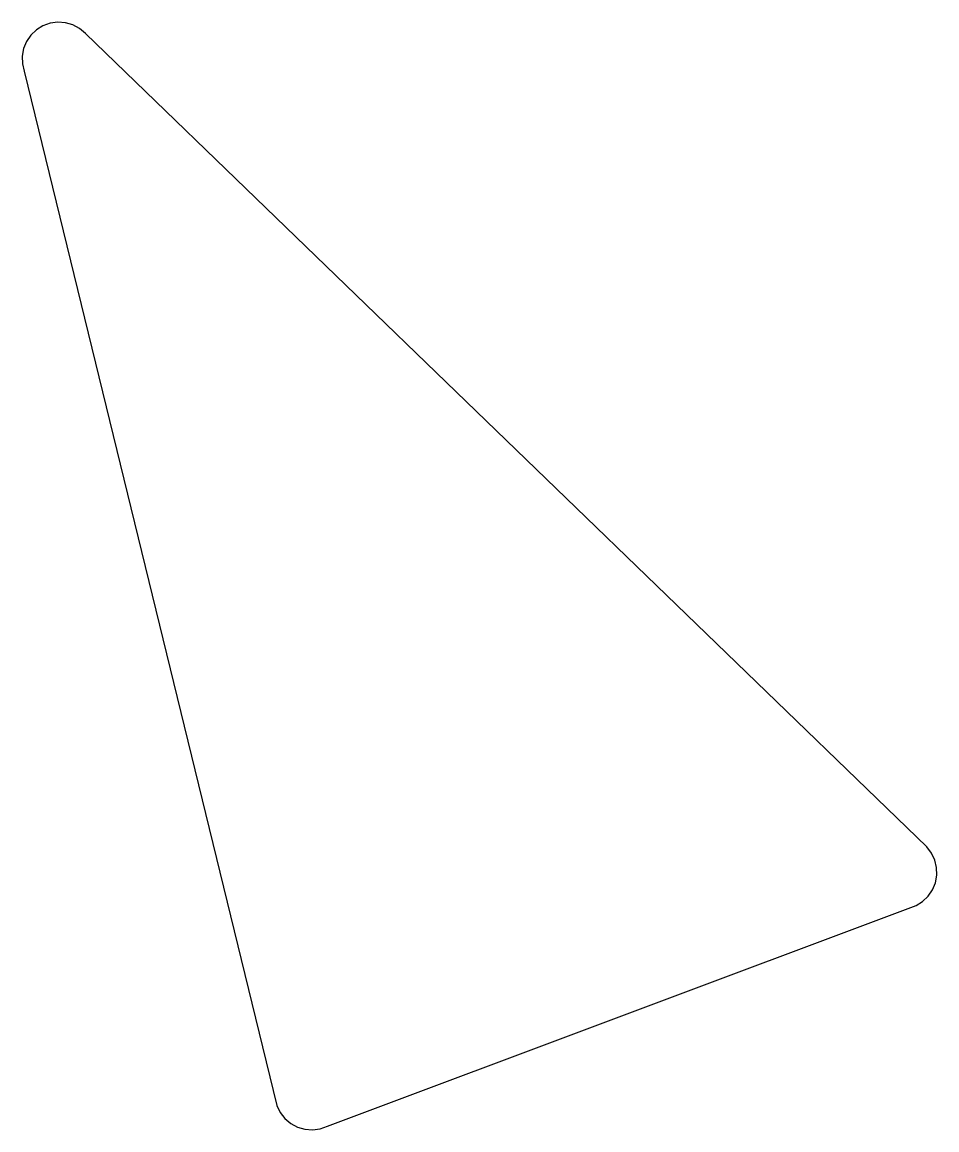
# Model space of a CAD drawing. Header units: metres. Extents: x -39 to 85, y -5 to 146.
import ezdxf

# ---------------------------------------------------------------- set-up
doc = ezdxf.new("R2010")
doc.units = ezdxf.units.M

msp = doc.modelspace()

# ---------------------------------------------------------------- linework, layer by layer
for p, q in [((-36.5053, 145.098), (-37.3944, 144.549)), ((-35.5214, 145.451), (-36.5053, 145.098)), ((-34.4856, 145.592), (-35.5214, 145.451)), ((-33.4432, 145.514), (-34.4856, 145.592)), ((-32.4398, 145.221), (-33.4432, 145.514)), ((-31.5193, 144.726), (-32.4398, 145.221)), ((-30.7218, 144.05), (-31.5193, 144.726)), ((-38.1498, 143.826), (-38.7385, 142.963)), ((-37.3944, 144.549), (-38.1498, 143.826)), ((83.6134, 33.4559), (-30.7218, 144.05)), ((-39.1348, 141.995), (-39.3212, 140.967)), ((-38.7385, 142.963), (-39.1348, 141.995)), ((-39.3212, 140.967), (-39.2898, 139.922)), ((-39.2898, 139.922), (-39.0418, 138.907)), ((-39.0418, 138.907), (-4.70665, -1.68742)), ((84.2529, 32.6291), (83.6134, 33.4559)), ((84.7066, 31.6874), (84.2529, 32.6291)), ((84.9546, 30.672), (84.7066, 31.6874)), ((84.9861, 29.6272), (84.9546, 30.672)), ((84.7996, 28.5987), (84.9861, 29.6272)), ((83.8147, 26.7676), (84.4034, 27.6314)), ((84.4034, 27.6314), (84.7996, 28.5987)), ((82.1702, 25.4955), (83.0593, 26.0452)), ((83.0593, 26.0452), (83.8147, 26.7676)), ((2.17017, -4.50447), (82.1702, 25.4955)), ((-4.70665, -1.68742), (-4.25294, -2.62912)), ((-4.25294, -2.62912), (-3.61339, -3.45592)), ((-3.61339, -3.45592), (-2.8159, -4.13165)), ((-2.8159, -4.13165), (-1.89536, -4.62683)), ((1.1862, -4.85724), (2.17017, -4.50447)), ((-1.89536, -4.62683), (-0.891953, -4.91978)), ((-0.891953, -4.91978), (0.150406, -4.99773)), ((0.150406, -4.99773), (1.1862, -4.85724))]:
    msp.add_line(p, q)

doc.saveas('drawing.dxf')
